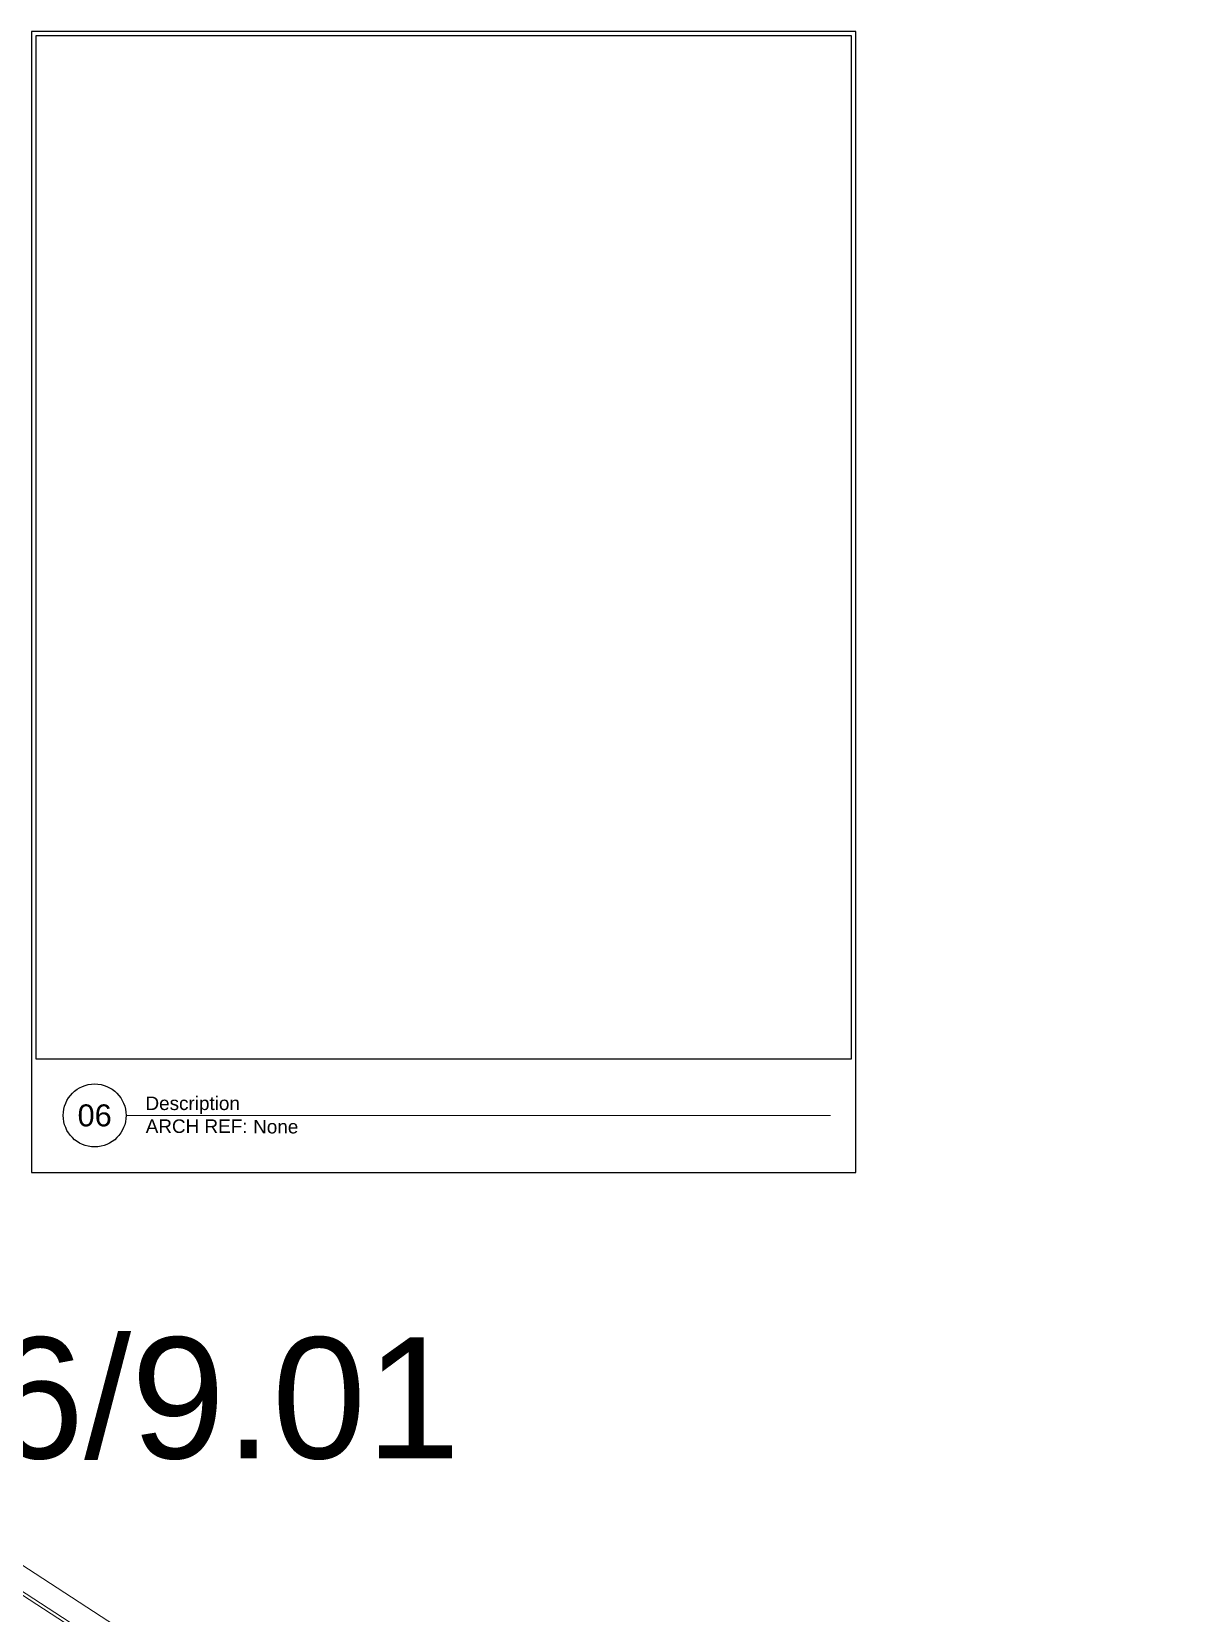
# Model space of a CAD drawing. Header units: inches. Extents: x -301 to 39679, y -468 to 370.
# Drawn here: x 633.7 to 679.5, y -17.2 to 45.5 of the extents above; entities that cross this region are included whole.
import ezdxf
from ezdxf.enums import TextEntityAlignment as Align

# ---------------------------------------------------------------- set-up
doc = ezdxf.new("R2010")
doc.units = ezdxf.units.IN
doc.header["$MEASUREMENT"] = 0
doc.layers.get('Defpoints').update_dxf_attribs({"color": 3})
doc.layers.add('NSE-Border', color=156, linetype='Continuous', plot=False)
doc.layers.add('NSE-Detail Border', color=7, linetype='Continuous')
doc.layers.add('NSE-Furring 01', color=30, linetype='Continuous', lineweight=18)
doc.layers.add('NSE-Title', color=51, linetype='Continuous', lineweight=9)
doc.styles.add('004 - NSSM - Standard', font='arial.ttf', dxfattribs={"height": 0.4})
doc.styles.add('008 - NSSM - Standard', font='arial.ttf', dxfattribs={"height": 0.8})
doc.styles.add('048 - NSSM - Standard', font='arial.ttf', dxfattribs={"height": 4.8})

# ---------------------------------------------------------------- blocks, each defined once
blk = doc.blocks.new('*U3')
blk.add_wipeout([(8.13, 1.129), (8.13, 0), (0, 0), (0, 11.313), (8.172, 11.313), (8.172, 0), (8.13, 0), (8.13, 11.271), (0.042, 11.271), (0.042, 1.129)])
at = {"layer": 'Defpoints', "ltscale": 0.0625}
blk.add_lwpolyline([(0.042, 1.129), (8.13, 1.129), (8.13, 11.271), (0.042, 11.271)], close=True, dxfattribs=at)
at = {"layer": 'Defpoints'}
blk.add_circle((0.625, 0.567), 0.312, dxfattribs=at)
at = {"layer": 'NSE-Border', "ltscale": 0.0625}
blk.add_lwpolyline([(0, 0), (8.172, 0), (8.172, 11.313), (0, 11.313)], close=True, dxfattribs=at)
at = {"layer": 'NSE-Title'}
blk.add_line((0.938, 0.567), (7.922, 0.567), dxfattribs=at)
at = {"layer": 'Defpoints', "style": '008 - NSSM - Standard'}
blk.add_attdef('DETAIL_NUMBER', text='', height=0.218, dxfattribs=at).set_placement((0.625, 0.567), align=Align.MIDDLE_CENTER)
at = {"layer": 'NSE-Title', "style": '004 - NSSM - Standard'}
blk.add_text('ARCH REF:', height=0.1341, dxfattribs=at).set_placement((1.636, 0.46), align=Align.MIDDLE_CENTER)
for tag, p in [('DETAIL_DESCRIPTION', (1.129, 0.62)), ('ARCH_REF', (2.197, 0.388))]:
    blk.add_attdef(tag, p, '', height=0.134, dxfattribs=at)

msp = doc.modelspace()

# ---------------------------------------------------------------- block references
at = {"layer": 'NSE-Detail Border', "xscale": 4, "yscale": 4, "zscale": 4}
msp.add_blockref('*U3', (633.70198, 0.25), dxfattribs=at).add_auto_attribs({'DETAIL_DESCRIPTION': 'Description', 'ARCH_REF': 'None', 'DETAIL_NUMBER': '06'})

# ---------------------------------------------------------------- texts
at = {"layer": 'Defpoints', "color": 5}
note = msp.add_mtext_dynamic_manual_height_columns('006/9.01\\P', width=15.7513444, gutter_width=2, heights=[4.96371, 0], dxfattribs=dict(at, insert=(646.52274, -6.28629), char_height=4.8, attachment_point=2, style='048 - NSSM - Standard'))

# ---------------------------------------------------------------- next in the draw order: linework, layer by layer
at = {"layer": 'NSE-Furring 01'}
for points in [[(573.44898, 23.67712), (572.90595, 22.84337), (678.96066, -46.23033), (679.50368, -45.39657)], [(573.44898, 23.67712), (679.50368, -45.39657)], [(572.97417, 22.94811), (678.92413, -46.05736), (679.39894, -45.32835)]]:
    msp.add_lwpolyline(points, dxfattribs=at)

doc.saveas('drawing.dxf')
